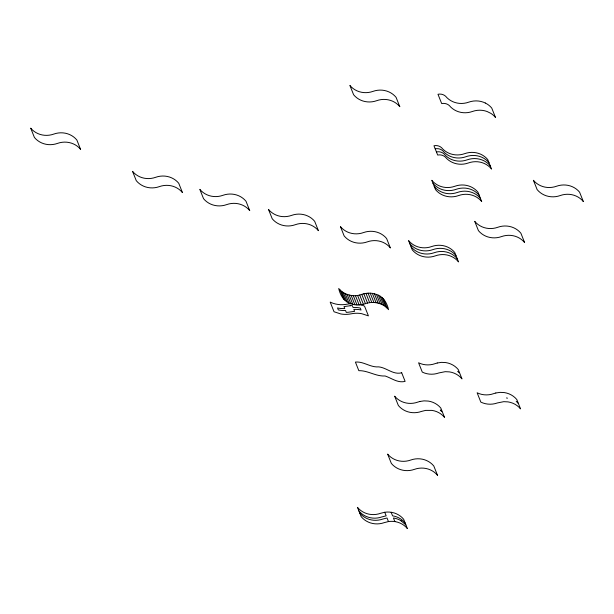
<?xml version="1.0" encoding="UTF-8"?>
<svg xmlns="http://www.w3.org/2000/svg" width="614" height="614" viewBox="0 0 614 614"><rect width="100%" height="100%" fill="white"/><g stroke="black" fill="none" stroke-linecap="round" stroke-linejoin="round"><path stroke-width="0.92" d="M359.704 295.035C365.015 292.985 371.04 292.364 376.451 294.421C383.336 296.531 387.035 302.963 388.555 309.663C382.645 302.311 371.831 300.699 363.411 304.352C359.259 305.373 354.815 305.173 350.794 303.707C343.909 301.597 340.21 295.173 338.69 288.465C343.633 294.528 352.206 296.984 359.704 295.035L363.411 304.352M384.748 512.26L380.565 513.312A20.922 19.84 -21.7 0 1 357.486 507.364L361.193 516.673A20.922 19.84 -21.7 0 0 384.272 522.621L388.455 521.57A20.922 19.84 -21.7 0 1 407.358 528.562L403.651 519.252A20.922 19.84 -21.7 0 0 384.748 512.26L386.168 515.844L381.992 516.888A20.922 19.84 -21.7 0 1 358.906 510.948M506.466 397.949L507.502 398.164M401.088 520.795L405.931 524.985M401.287 520.902L399.461 519.881A20.922 19.84 -21.7 0 0 393.436 517.993L394.856 521.578M516.221 401.303L518.393 403.505M457.668 371.309L459.142 372.752M433.024 183.386L434.42 184.906A20.922 19.84 -21.7 0 0 454.045 189.956L458.174 188.705A20.922 19.84 -21.7 0 1 477.799 193.755L479.189 195.275M409.814 243.674L411.203 245.186A20.922 19.84 -21.7 0 0 430.828 250.243L434.958 248.992A20.922 19.84 -21.7 0 1 454.583 254.042L455.979 255.562M488.974 162.679L487.585 161.16A20.922 19.84 -21.7 0 0 467.96 156.102L463.831 157.361A20.922 19.84 -21.7 0 1 444.206 152.303L442.809 150.791A8.757 8.304 -21.7 0 0 435.196 148.834M434.267 186.502L435.656 188.022A20.922 19.84 -21.7 0 0 457.346 192.451A20.922 19.84 -21.7 0 1 472.028 192.458L473.962 193.295A20.922 19.84 -21.7 0 1 480.432 198.391M411.05 246.79L412.447 248.309A20.922 19.84 -21.7 0 0 434.136 252.738A20.922 19.84 -21.7 0 1 448.819 252.745L450.745 253.574A20.922 19.84 -21.7 0 1 457.215 258.678M405.071 522.836L402.124 519.951A20.922 19.84 -21.7 0 0 392.576 515.844L391.149 512.268M383.458 298.834L387.165 308.151M381.908 297.468L385.607 306.785M380.204 296.27L383.911 305.58M378.385 295.25L382.085 304.559M376.451 294.421L380.158 303.73M374.433 293.791L378.14 303.101M372.353 293.369L376.06 302.679M370.234 293.154L373.934 302.464M368.085 293.147L371.792 302.464M365.952 293.362L369.651 302.671M363.833 293.784L367.54 303.093M361.769 294.413L365.476 303.723M357.594 295.457L361.293 304.767M355.452 295.672L359.159 304.981M353.311 295.664L357.01 304.981M351.185 295.457L354.892 304.767M349.105 295.027L352.812 304.337M347.087 294.398L350.794 303.707M345.16 293.569L348.859 302.879M343.333 292.548L347.04 301.858M341.637 291.351L345.337 300.66M340.079 289.985L343.786 299.294M388.455 521.57L387.027 517.993L382.844 519.037A20.922 19.84 -21.7 0 1 359.766 513.097M436.431 151.95A8.757 8.304 -21.7 0 1 444.052 153.907L445.442 155.426A20.922 19.84 -21.7 0 0 467.131 159.855A20.922 19.84 -21.7 0 1 481.813 159.863L483.748 160.691A20.922 19.84 -21.7 0 1 490.218 165.795M351.523 303.608A26.763 25.381 -21.7 0 0 349.443 303.8L345.306 304.49A26.763 25.381 -21.7 0 1 331.107 302.533L330.194 302.096L334.039 311.766L340.862 313.969A26.763 25.381 -21.7 0 0 351.223 313.815A26.763 25.381 -21.7 0 1 361.592 313.654L368.408 315.865L364.562 306.194L363.642 305.749A26.763 25.381 -21.7 0 0 360.426 304.605M437.252 362.997L435.188 363.626A20.922 19.84 -21.7 0 1 418.579 362.782L422.286 372.099A20.922 19.84 -21.7 0 0 438.895 372.936L445.211 371.677L449.479 371.892A20.922 19.84 -21.7 0 1 461.981 378.884L458.274 369.574A20.922 19.84 -21.7 0 0 445.772 362.582L441.504 362.367L437.252 362.997M419.799 401.495L417.727 402.124A20.922 19.84 -21.7 0 1 394.649 396.176L398.356 405.493A20.922 19.84 -21.7 0 0 421.434 411.434L425.617 410.39L432.018 410.39A20.922 19.84 -21.7 0 1 444.521 417.382L440.814 408.064A20.922 19.84 -21.7 0 0 428.319 401.08L424.051 400.865L419.799 401.495M495.805 392.991L493.74 393.62A20.922 19.84 -21.7 0 1 477.132 392.776L480.831 402.093A20.922 19.84 -21.7 0 0 497.447 402.93L503.764 401.671L508.031 401.886A20.922 19.84 -21.7 0 1 520.526 408.878L516.827 399.568A20.922 19.84 -21.7 0 0 504.324 392.576L500.057 392.361L495.805 392.991M350.21 305.734L343.993 306.609L344.769 308.543A26.763 25.381 -21.7 0 1 338.552 308.167L337.539 307.952L338.314 309.886L339.319 310.101A26.763 25.381 -21.7 0 0 345.536 310.477L346.304 312.411L348.391 312.227L354.608 311.344L353.833 309.41A26.763 25.381 -21.7 0 1 360.05 309.786L361.063 310.009L360.288 308.074L359.282 307.852A26.763 25.381 -21.7 0 0 353.065 307.476L352.298 305.542L350.21 305.734M401.694 372.782C393.175 375.085 386.743 367.686 378.723 366.873C370.403 367.617 363.649 361.262 355.406 362.076L358.829 370.672C367.955 370.419 375.768 376.52 385.085 375.983C391.663 378.117 397.734 383.289 405.11 381.378L401.694 372.782M485.298 103.014L483.364 102.185A20.922 19.84 -21.7 0 0 468.682 102.177A20.922 19.84 -21.7 0 1 445.603 96.229A8.757 8.304 -21.7 0 0 437.982 94.272L441.689 103.582A8.757 8.304 -21.7 0 1 449.31 105.547A20.922 19.84 -21.7 0 0 472.389 111.487A20.922 19.84 -21.7 0 1 487.071 111.502L490.824 113.352A20.922 19.84 -21.7 0 1 495.475 117.435L491.768 108.118A20.922 19.84 -21.7 0 0 487.117 104.035L485.298 103.014M441.075 410.705L440.299 410.022L441.773 411.464L441.075 410.705M583.3 201.492L579.593 192.182A20.922 19.84 -21.7 0 0 556.514 186.242A20.922 19.84 -21.7 0 1 533.428 180.293L537.135 189.603A20.922 19.84 -21.7 0 0 560.214 195.551A20.922 19.84 -21.7 0 1 583.3 201.492M524.594 242.53L520.887 233.22A20.922 19.84 -21.7 0 0 497.8 227.272A20.922 19.84 -21.7 0 1 474.722 221.332L478.429 230.641A20.922 19.84 -21.7 0 0 501.508 236.59A20.922 19.84 -21.7 0 1 524.594 242.53M491.461 168.911L487.754 159.602A20.922 19.84 -21.7 0 0 464.668 153.661A20.922 19.84 -21.7 0 1 441.589 147.713A8.757 8.304 -21.7 0 0 433.968 145.748L437.675 155.066A8.757 8.304 -21.7 0 1 445.296 157.023A20.922 19.84 -21.7 0 0 468.375 162.971A20.922 19.84 -21.7 0 1 491.461 168.911M481.675 201.507L477.968 192.197A20.922 19.84 -21.7 0 0 454.882 186.257A20.922 19.84 -21.7 0 1 431.803 180.309L435.503 189.619A20.922 19.84 -21.7 0 0 458.589 195.567A20.922 19.84 -21.7 0 1 481.675 201.507M399.775 106.636L396.068 97.327A20.922 19.84 -21.7 0 0 372.982 91.379A20.922 19.84 -21.7 0 1 349.903 85.438L353.61 94.748A20.922 19.84 -21.7 0 0 376.689 100.688A20.922 19.84 -21.7 0 1 399.775 106.636M458.458 261.794L454.751 252.484A20.922 19.84 -21.7 0 0 431.673 246.544A20.922 19.84 -21.7 0 1 408.586 240.596L412.293 249.906A20.922 19.84 -21.7 0 0 435.372 255.854A20.922 19.84 -21.7 0 1 458.458 261.794M390.32 247.826L386.613 238.516A20.922 19.84 -21.7 0 0 363.534 232.568A20.922 19.84 -21.7 0 1 340.448 226.627L344.155 235.937A20.922 19.84 -21.7 0 0 367.241 241.885A20.922 19.84 -21.7 0 1 390.32 247.826M437.506 475.297L433.799 465.988A20.922 19.84 -21.7 0 0 410.712 460.047A20.922 19.84 -21.7 0 1 387.634 454.099L391.341 463.409A20.922 19.84 -21.7 0 0 414.419 469.357A20.922 19.84 -21.7 0 1 437.506 475.297M318.382 230.641L314.683 221.332A20.922 19.84 -21.7 0 0 291.596 215.384A20.922 19.84 -21.7 0 1 268.51 209.443L272.217 218.753A20.922 19.84 -21.7 0 0 295.303 224.701A20.922 19.84 -21.7 0 1 318.382 230.641M249.706 210.571L246.007 201.254A20.922 19.84 -21.7 0 0 222.92 195.313A20.922 19.84 -21.7 0 1 199.834 189.365L203.541 198.683A20.922 19.84 -21.7 0 0 226.627 204.623A20.922 19.84 -21.7 0 1 249.706 210.571M182.435 192.566L178.735 183.256A20.922 19.84 -21.7 0 0 155.649 177.308A20.922 19.84 -21.7 0 1 132.57 171.367L136.27 180.677A20.922 19.84 -21.7 0 0 159.356 186.618A20.922 19.84 -21.7 0 1 182.435 192.566M80.572 149.34L76.865 140.03A20.922 19.84 -21.7 0 0 53.786 134.082A20.922 19.84 -21.7 0 1 30.7 128.142L34.407 137.452A20.922 19.84 -21.7 0 0 57.486 143.4A20.922 19.84 -21.7 0 1 80.572 149.34"/></g></svg>
